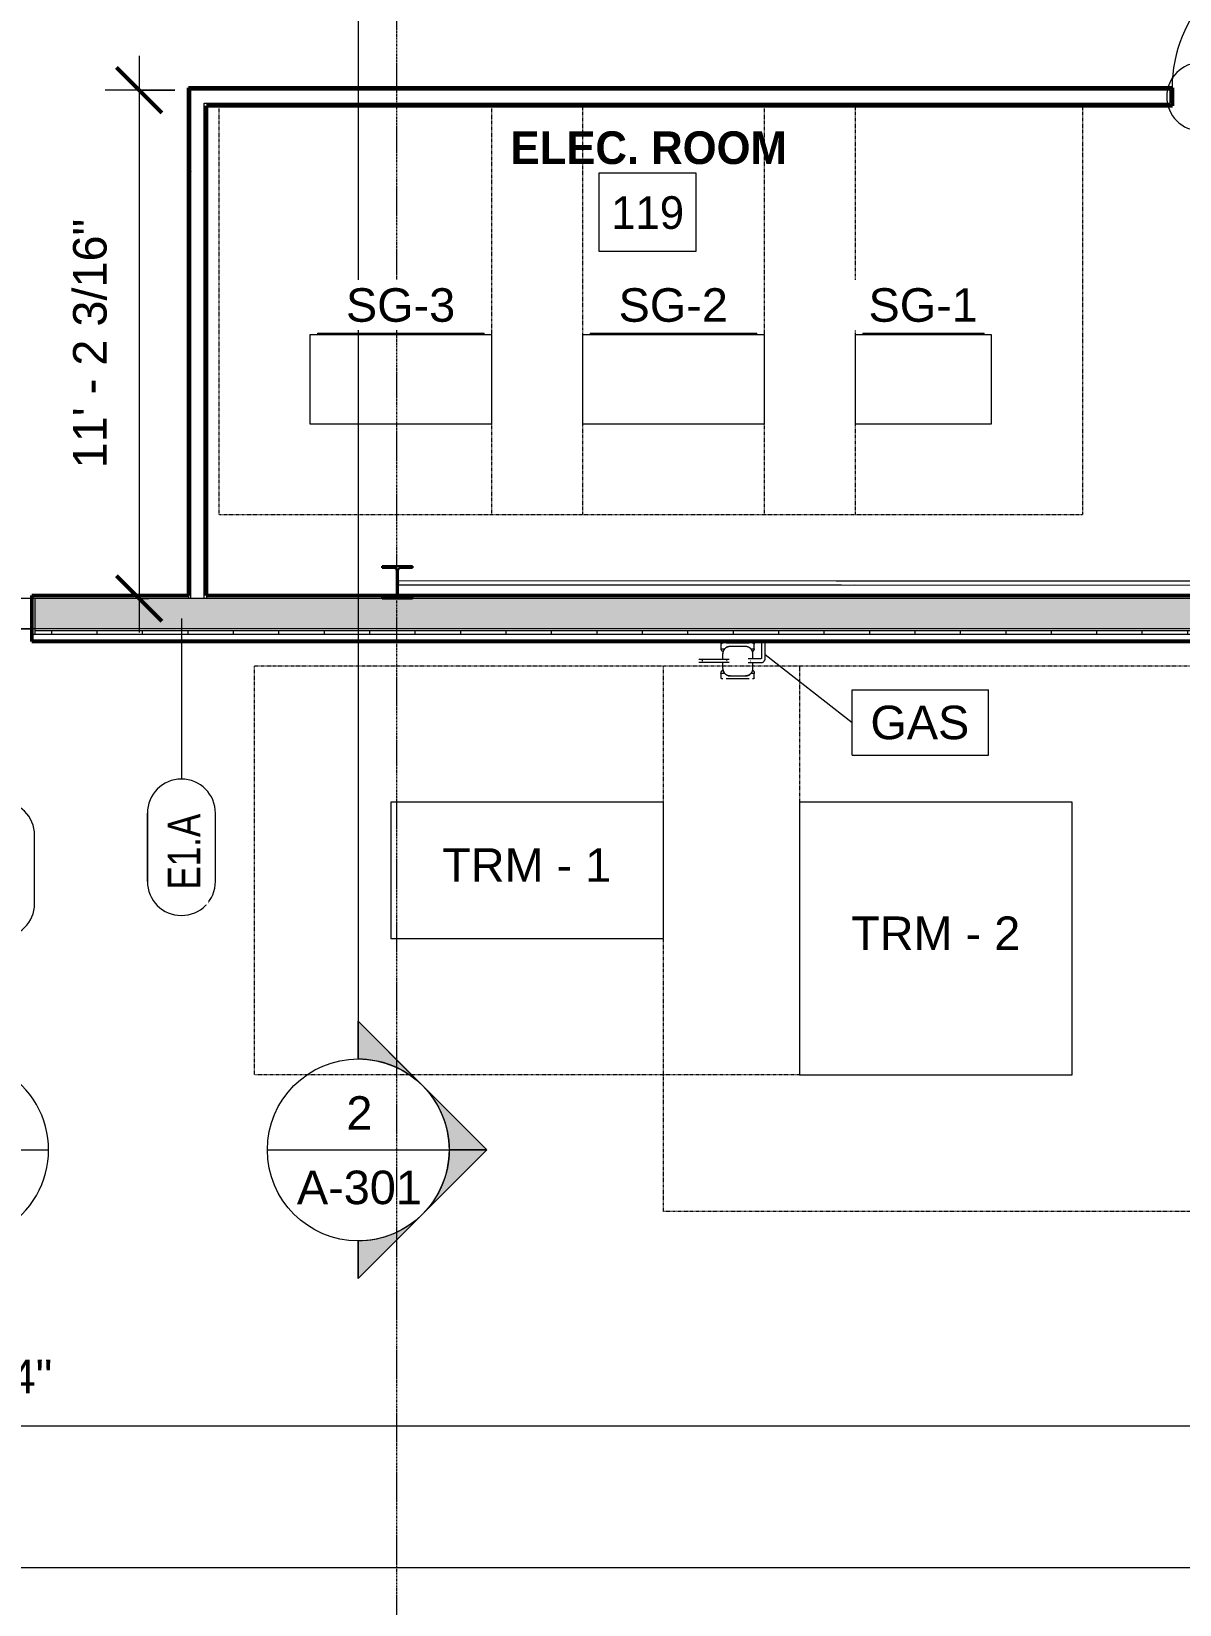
# Model space of a CAD drawing. Header units: inches. Extents: x 15537 to 31673, y -30778 to -16067.
# Drawn here: x 22458.6 to 22761.8, y -23052.8 to -22637.6 of the extents above; entities that cross this region are included whole.
import ezdxf

# ---------------------------------------------------------------- set-up
doc = ezdxf.new("R2010")
doc.units = ezdxf.units.IN
doc.header["$MEASUREMENT"] = 0
doc.linetypes.add('Dash', pattern=[0.25, 0.125, -0.125])
doc.linetypes.add('Grid Line 1_2_', pattern=[0.875, 0.5, -0.125, 0.125, -0.125])
for name, color, linetype, lineweight in [('A-ANNO-DIMS', 211, 'Continuous', 9), ('A-ANNO-DIMS-96', 211, 'Continuous', 9), ('A-AREA-IDEN', 2, 'Continuous', 9), ('A-DOOR', 31, 'Continuous', 13), ('A-DOOR-IDEN', 31, 'Continuous', 9), ('A-WALL', 113, 'Continuous', 13), ('A-WALL-IDEN', 211, 'Continuous', 9), ('A-WALL-PATT', 111, 'Continuous', 50), ('Conc', 7, 'Continuous', 9), ('E-ELE-QPM-IDEN', 2, 'Continuous', 9), ('E-ELEC-EQPM', 71, 'Continuous', 9), ('G-ANNO-SYMB', 111, 'Continuous', 9), ('I-WALL', 2, 'Continuous', 13), ('P-SANR-FIXT', 6, 'Continuous', 9), ('P-SANR-FIXT-IDEN', 2, 'Continuous', 9), ('S-BEAM', 12, 'Continuous', 9), ('S-COLS', 52, 'Continuous', 9), ('S-GRID', 1, 'Continuous', 9)]:
    doc.layers.add(name, color=color, linetype=linetype, lineweight=lineweight)
doc.styles.add('Arial_1', font='arial.ttf', dxfattribs={"height": 8.851796})
doc.styles.add('Century Gothic', font='GOTHIC.TTF', dxfattribs={"height": 8.622671})
doc.styles.add('Century Gothic_1', font='GOTHIC.TTF', dxfattribs={"width": 0.8, "height": 8.622671})
doc.styles.add('Century Gothic_B', font='GOTHICB.TTF', dxfattribs={"height": 8.616719})
doc.dimstyles.new('Linear_-_3_32__Arial_1', dxfattribs={"dimscale": 12, "dimtxt": 9, "dimasz": 1, "dimexe": 0.75, "dimexo": 0.5, "dimgap": 0.5, "dimtad": 1, "dimdec": 4, "dimrnd": 0.0625, "dimzin": 1, "dimdsep": 46, "dimlunit": 4, "dimtxsty": 'Arial_1', "dimblk1": 'OBLIQUE', "dimblk2": 'OBLIQUE', "dimsah": 1, "dimcen": 0.09, "dimdle": 0.75, "dimazin": 0, "dimtfac": 1, "dimtdec": 4, "dimtix": 1, "dimtmove": 0, "dimatfit": 3, "dimfxl": 1, "dimtvp": 1, "dimtfill": 1, "dimfrac": 2, "dimtolj": 1, "dimtzin": 0, "dimarcsym": 2})
pattern_1 = [(0, (0, 0), (30.72, 7.68), [1.267, -21.773, 1.267, -21.773, -122.88]), (0, (0, 0), (30.72, 7.68), [-46.08, 1.267, -44.813, 1.267, -21.773, -53.76]), (0, (0, 0), (30.72, 7.68), [-115.2, 1.267, -14.093, 1.267, -37.133]), (120, (11.52, 3.84), (-22.0110751, 22.7643004), [1.267, -21.773, 1.267, -21.773, -122.88]), (120, (11.52, 3.84), (-22.0110751, 22.7643004), [-46.08, 1.267, -44.813, 1.267, -21.773, -53.76]), (120, (11.52, 3.84), (-22.0110751, 22.7643004), [-115.2, 1.267, -14.093, 1.267, -37.133]), (240, (15.36, 19.2), (-8.7089249, -30.4443004), [1.267, -21.773, 1.267, -21.773, -122.88]), (240, (15.36, 19.2), (-8.7089249, -30.4443004), [-46.08, 1.267, -44.813, 1.267, -21.773, -53.76]), (240, (15.36, 19.2), (-8.7089249, -30.4443004), [-115.2, 1.267, -14.093, 1.267, -37.133])]

# ---------------------------------------------------------------- blocks, each defined once
blk = doc.blocks.new('Girt_C - 8_D-1253505-First Floor Plan - Enlarged')
at = {"layer": 'S-BEAM'}
for p, q in [((22458.77, -22787.3), (22420.08, -22787.3)), ((22420.08, -22795.3), (22458.77, -22795.3))]:
    blk.add_line(p, q, dxfattribs=at)
blk = doc.blocks.new('Transformer-Dry-Type-Siemens - 6x6x6-1004770-First Floor Plan - Enlarged')
at = {"layer": 'E-ELEC-EQPM', "linetype": 'Dash'}
for p, q in [((-72, -72), (-72, 72)), ((-72, 72), (72, 72)), ((72, 72), (72, -72)), ((72, -72), (-72, -72))]:
    blk.add_line(p, q, dxfattribs=at)
at = {"layer": 'E-ELEC-EQPM'}
for p, q in [((36, 36), (-36, 36)), ((-36, 36), (-36, -36)), ((36, -36), (36, 36)), ((-36, -36), (36, -36))]:
    blk.add_line(p, q, dxfattribs=at)
blk = doc.blocks.new('Transformer-Dry-Type-Siemens - 6x3x6-1005805-First Floor Plan - Enlarged')
at = {"layer": 'E-ELEC-EQPM', "linetype": 'Dash'}
for p, q in [((-72, -54), (-72, 54)), ((-72, 54), (72, 54)), ((72, 54), (72, -54)), ((72, -54), (-72, -54))]:
    blk.add_line(p, q, dxfattribs=at)
at = {"layer": 'E-ELEC-EQPM'}
for p, q in [((36, 18), (-36, 18)), ((-36, 18), (-36, -18)), ((36, -18), (36, 18)), ((-36, -18), (36, -18))]:
    blk.add_line(p, q, dxfattribs=at)
blk = doc.blocks.new('Round Bar - 1_-1268727-First Floor Plan - Enlarged')
at = {"layer": 'S-BEAM'}
for p, q in [((22676.03, -22782.74), (22555.39, -22782.68)), ((22555.39, -22783.68), (22672.56, -22783.74)), ((22676.03, -22783.74), (22791.14, -22783.8)), ((22791.71, -22783.8), (22796.66, -22783.8))]:
    blk.add_line(p, q, dxfattribs=at)
for centre, start_param, end_param in [((22555.39, -22783.18), 0, 3.141593), ((22555.39, -22783.18), 3.141593, 6.283185), ((22796.66, -22783.3), 3.141593, 3.926991)]:
    blk.add_ellipse(centre, major_axis=(0, 0.5), ratio=0.470628, start_param=start_param, end_param=end_param, dxfattribs=at)
blk = doc.blocks.new('Round Bar - 1_-1268767-First Floor Plan - Enlarged')
at = {"layer": 'S-BEAM'}
for p, q in [((22555.41, -22783.8), (22796.77, -22783.68)), ((22796.76, -22782.68), (22671.17, -22782.74))]:
    blk.add_line(p, q, dxfattribs=at)
for centre, start_param, end_param in [((22555.33, -22783.3), 1.178097, 1.963495), ((22796.77, -22783.18), 0, 3.141593), ((22796.77, -22783.18), 3.141593, 6.283185)]:
    blk.add_ellipse(centre, major_axis=(0, 0.5), ratio=0.495962, start_param=start_param, end_param=end_param, dxfattribs=at)
blk = doc.blocks.new('Transformer Switchboard - 24_deep x 48_ wide x 90_H-1281217-First Floor Plan - Enlarged')
at = {"layer": 'E-ELEC-EQPM', "linetype": 'Dash'}
for p, q in [((-48, -84), (-48, 24)), ((-48, 24), (48, 24)), ((48, 24), (48, -84)), ((48, -84), (-48, -84))]:
    blk.add_line(p, q, dxfattribs=at)
at = {"layer": 'E-ELEC-EQPM'}
for p, q in [((24, 0), (-24, 0)), ((-24, 0), (-24, -23.5)), ((24, -23.5), (24, 0)), ((-24, -23.5), (24, -23.5)), ((-22, -23.5), (-22, -24)), ((22, -24), (-22, -24)), ((22, -24), (22, -23.5))]:
    blk.add_line(p, q, dxfattribs=at)
blk = doc.blocks.new('Transformer Switchboard - 24_deep x 36_ wide x 90_H-1281523-First Floor Plan - Enlarged')
at = {"layer": 'E-ELEC-EQPM', "linetype": 'Dash'}
for p, q in [((-42, -84), (-42, 24)), ((-42, 24), (42, 24)), ((42, 24), (42, -84)), ((42, -84), (-42, -84))]:
    blk.add_line(p, q, dxfattribs=at)
at = {"layer": 'E-ELEC-EQPM'}
for p, q in [((18, 0), (-18, 0)), ((-18, 0), (-18, -23.5)), ((18, -23.5), (18, 0)), ((-18, -23.5), (18, -23.5)), ((-16, -23.5), (-16, -24)), ((16, -24), (-16, -24)), ((16, -24), (16, -23.5))]:
    blk.add_line(p, q, dxfattribs=at)
blk = doc.blocks.new('Single-Flush - 36_ x 84_-1318898-First Floor Plan - Enlarged')
at = {"layer": 'A-DOOR', "lineweight": 20}
for p, q in [((16, 2.37), (16, 38.39)), ((18, 38.39), (16, 38.39)), ((18, 2.37), (18, 38.39)), ((18, 2.37), (16, 2.37))]:
    blk.add_line(p, q, dxfattribs=at)
at = {"layer": 'A-DOOR', "lineweight": 9}
blk.add_arc((18, 2.37), 36.07, 93.1789, 180, dxfattribs=at)
blk = doc.blocks.new('gas_meter-250_cfh_2214 - gas_meter-250_cfh_2214-1353211-First Floor Plan - Enlarged')
at = {"layer": 'P-SANR-FIXT'}
for p, q in [((-4.4, 4.34), (-4.4, 3.16)), ((-3.79, 4.61), (-4.13, 4.61)), ((3.06, 4.61), (-3.06, 4.61)), ((4.13, 4.61), (3.79, 4.61)), ((4.4, 3.16), (4.4, 4.34)), ((6.26, 5.12), (6.26, 0.61)), ((7.26, 0.61), (7.26, 5.12)), ((-2.99, 0.37), (-9.24, 0.37)), ((-4.4, 3.16), (-4.06, 3.16)), ((-4.06, 3.16), (-3.39, 3.16)), ((-3.96, 1.77), (-3.96, 0.36)), ((-3.75, 2.75), (-3.75, 2.6)), ((2.04, 3.77), (-1.96, 3.77)), ((6.15, 0.5), (3.51, 0.5)), ((3.54, 3.16), (4.06, 3.16)), ((4.04, 0.48), (4.04, 1.77)), ((4.06, 3.16), (4.4, 3.16)), ((-9.24, 0), (-9.47, 0)), ((-9.24, -0.37), (-2.99, -0.37)), ((-4.4, -3.34), (-4.4, -4.57)), ((-4.06, -3.34), (-4.4, -3.34)), ((-3.42, -3.34), (-4.06, -3.34)), ((-3.96, -0.36), (-3.96, -1.98)), ((-3.75, -2.75), (-3.75, -2.87)), ((-2.81, 0), (-2.99, 0)), ((-1.97, -3.98), (-2.49, -3.98)), ((-2.49, -3.98), (-1.97, -3.98)), ((-1.96, -3.98), (2.04, -3.98)), ((2.04, -3.98), (2.55, -3.98)), ((2.55, -3.98), (2.04, -3.98)), ((3.38, 0), (3.51, 0)), ((3.51, -0.5), (6.15, -0.5)), ((4.06, -3.34), (3.54, -3.34)), ((4.04, -1.98), (4.04, -0.47)), ((4.4, -3.34), (4.06, -3.34)), ((4.4, -4.57), (4.4, -3.34)), ((-4.28, -4.69), (-3.94, -4.69)), ((-3.06, -4.69), (3.06, -4.69)), ((3.94, -4.69), (4.28, -4.69))]:
    blk.add_line(p, q, dxfattribs=at)
at = {"layer": 'P-SANR-FIXT', "flags": 128}
for points in [[(-4.4, 4.34), (-4.4, 4.35), (-4.4, 4.36), (-4.4, 4.37), (-4.4, 4.38), (-4.4, 4.39), (-4.39, 4.4), (-4.39, 4.41), (-4.39, 4.42), (-4.38, 4.43), (-4.38, 4.44), (-4.38, 4.45), (-4.37, 4.46), (-4.37, 4.47), (-4.36, 4.48), (-4.35, 4.49), (-4.35, 4.5), (-4.34, 4.51), (-4.33, 4.52), (-4.33, 4.52), (-4.32, 4.53), (-4.31, 4.54), (-4.3, 4.55), (-4.29, 4.55), (-4.29, 4.56), (-4.28, 4.57), (-4.27, 4.57), (-4.26, 4.58), (-4.25, 4.58), (-4.24, 4.59), (-4.23, 4.59), (-4.22, 4.59), (-4.21, 4.6), (-4.2, 4.6), (-4.19, 4.6), (-4.18, 4.6), (-4.17, 4.61), (-4.15, 4.61), (-4.14, 4.61), (-4.13, 4.61), (-4.13, 4.61)], [(4.13, 4.61), (4.14, 4.61), (4.15, 4.61), (4.16, 4.61), (4.17, 4.6), (4.18, 4.6), (4.19, 4.6), (4.21, 4.6), (4.22, 4.59), (4.23, 4.59), (4.24, 4.59), (4.25, 4.58), (4.26, 4.58), (4.27, 4.57), (4.27, 4.57), (4.28, 4.56), (4.29, 4.55), (4.3, 4.55), (4.31, 4.54), (4.32, 4.53), (4.33, 4.53), (4.33, 4.52), (4.34, 4.51), (4.35, 4.5), (4.35, 4.49), (4.36, 4.48), (4.36, 4.47), (4.37, 4.46), (4.37, 4.46), (4.38, 4.45), (4.38, 4.44), (4.39, 4.43), (4.39, 4.41), (4.39, 4.4), (4.4, 4.39), (4.4, 4.38), (4.4, 4.37), (4.4, 4.36), (4.4, 4.35), (4.4, 4.34), (4.4, 4.34)], [(-9.24, 0.37), (-9.28, 0.37), (-9.32, 0.37), (-9.36, 0.37), (-9.4, 0.37), (-9.43, 0.37), (-9.47, 0.37), (-9.51, 0.37), (-9.55, 0.37), (-9.59, 0.37), (-9.63, 0.37), (-9.66, 0.37), (-9.7, 0.37), (-9.73, 0.37), (-9.77, 0.37), (-9.8, 0.37), (-9.83, 0.37), (-9.86, 0.37), (-9.9, 0.37), (-9.92, 0.37), (-9.95, 0.37), (-9.98, 0.37), (-10.01, 0.37), (-10.03, 0.37), (-10.06, 0.37), (-10.08, 0.37), (-10.1, 0.37), (-10.12, 0.37), (-10.14, 0.37), (-10.15, 0.37), (-10.17, 0.37), (-10.18, 0.37), (-10.19, 0.37), (-10.2, 0.37), (-10.21, 0.37), (-10.22, 0.37), (-10.23, 0.37), (-10.23, 0.37), (-10.23, 0.37), (-10.24, 0.37)], [(-3.82, 2.35), (-3.87, 2.38), (-3.91, 2.42), (-3.95, 2.45), (-4, 2.49), (-4.04, 2.52), (-4.07, 2.56), (-4.11, 2.6), (-4.15, 2.65), (-4.18, 2.69), (-4.21, 2.73), (-4.24, 2.78), (-4.27, 2.83), (-4.29, 2.87), (-4.32, 2.92), (-4.34, 2.97), (-4.36, 3.02), (-4.38, 3.08), (-4.39, 3.13), (-4.4, 3.16)], [(-1.96, 3.77), (-2.04, 3.77), (-2.12, 3.76), (-2.19, 3.76), (-2.27, 3.74), (-2.35, 3.73), (-2.43, 3.71), (-2.51, 3.69), (-2.58, 3.67), (-2.66, 3.64), (-2.73, 3.61), (-2.81, 3.58), (-2.88, 3.54), (-2.95, 3.51), (-3.02, 3.46), (-3.08, 3.42), (-3.15, 3.37), (-3.21, 3.33), (-3.27, 3.27), (-3.33, 3.22), (-3.39, 3.16), (-3.44, 3.11), (-3.5, 3.04), (-3.55, 2.98), (-3.59, 2.92), (-3.64, 2.85), (-3.68, 2.78), (-3.72, 2.71), (-3.76, 2.64), (-3.79, 2.57), (-3.82, 2.5), (-3.85, 2.42), (-3.87, 2.34), (-3.89, 2.27), (-3.91, 2.19), (-3.93, 2.11), (-3.94, 2.03), (-3.95, 1.95), (-3.95, 1.87), (-3.96, 1.79), (-3.96, 1.77)], [(-2.24, 0.37), (-2.24, 0.37), (-2.24, 0.37), (-2.24, 0.37), (-2.25, 0.37), (-2.25, 0.37), (-2.26, 0.37), (-2.27, 0.37), (-2.27, 0.37), (-2.28, 0.37), (-2.3, 0.37), (-2.31, 0.37), (-2.32, 0.37), (-2.34, 0.37), (-2.35, 0.37), (-2.37, 0.37), (-2.38, 0.37), (-2.4, 0.37), (-2.42, 0.37), (-2.44, 0.37), (-2.46, 0.37), (-2.49, 0.37), (-2.51, 0.37), (-2.53, 0.37), (-2.56, 0.37), (-2.58, 0.37), (-2.61, 0.37), (-2.63, 0.37), (-2.66, 0.37), (-2.69, 0.37), (-2.71, 0.37), (-2.74, 0.37), (-2.77, 0.37), (-2.8, 0.37), (-2.83, 0.37), (-2.86, 0.37), (-2.89, 0.37), (-2.92, 0.37), (-2.95, 0.37), (-2.98, 0.37), (-2.99, 0.37)], [(4.04, 1.77), (4.04, 1.85), (4.04, 1.93), (4.03, 2.01), (4.02, 2.09), (4, 2.17), (3.99, 2.25), (3.97, 2.32), (3.94, 2.4), (3.92, 2.48), (3.89, 2.55), (3.85, 2.62), (3.82, 2.69), (3.78, 2.76), (3.74, 2.83), (3.7, 2.9), (3.65, 2.96), (3.6, 3.03), (3.55, 3.09), (3.49, 3.15), (3.44, 3.21), (3.38, 3.26), (3.32, 3.31), (3.26, 3.36), (3.19, 3.41), (3.13, 3.45), (3.06, 3.5), (2.99, 3.53), (2.92, 3.57), (2.84, 3.6), (2.77, 3.63), (2.69, 3.66), (2.62, 3.69), (2.54, 3.71), (2.46, 3.73), (2.38, 3.74), (2.31, 3.75), (2.23, 3.76), (2.15, 3.77), (2.07, 3.77), (2.04, 3.77)], [(3.51, 0.5), (3.48, 0.5), (3.45, 0.5), (3.42, 0.5), (3.39, 0.5), (3.37, 0.5), (3.34, 0.5), (3.31, 0.5), (3.28, 0.5), (3.25, 0.5), (3.22, 0.5), (3.19, 0.5), (3.17, 0.5), (3.14, 0.5), (3.12, 0.5), (3.09, 0.5), (3.07, 0.5), (3.04, 0.5), (3.02, 0.5), (3, 0.5), (2.98, 0.5), (2.96, 0.5), (2.94, 0.5), (2.92, 0.5), (2.9, 0.5), (2.88, 0.5), (2.87, 0.5), (2.85, 0.5), (2.84, 0.5), (2.83, 0.5), (2.82, 0.5), (2.8, 0.5), (2.8, 0.5), (2.79, 0.5), (2.78, 0.5), (2.77, 0.5), (2.77, 0.5), (2.77, 0.5), (2.77, 0.5), (2.76, 0.5)], [(4.4, 3.16), (4.39, 3.1), (4.37, 3.05), (4.35, 3), (4.33, 2.95), (4.31, 2.9), (4.28, 2.85), (4.26, 2.8), (4.23, 2.76), (4.2, 2.71), (4.16, 2.67), (4.13, 2.63), (4.09, 2.58), (4.06, 2.55), (4.02, 2.51), (3.98, 2.47), (3.94, 2.44), (3.89, 2.4)], [(6.26, 0.61), (6.26, 0.61), (6.26, 0.6), (6.26, 0.6), (6.26, 0.59), (6.26, 0.59), (6.26, 0.58), (6.26, 0.58), (6.26, 0.58), (6.26, 0.57), (6.26, 0.57), (6.25, 0.56), (6.25, 0.56), (6.25, 0.56), (6.25, 0.55), (6.24, 0.55), (6.24, 0.54), (6.24, 0.54), (6.24, 0.54), (6.23, 0.53), (6.23, 0.53), (6.23, 0.53), (6.22, 0.53), (6.22, 0.52), (6.22, 0.52), (6.21, 0.52), (6.21, 0.52), (6.21, 0.51), (6.2, 0.51), (6.2, 0.51), (6.19, 0.51), (6.19, 0.51), (6.18, 0.5), (6.18, 0.5), (6.18, 0.5), (6.17, 0.5), (6.17, 0.5), (6.16, 0.5), (6.16, 0.5), (6.15, 0.5), (6.15, 0.5)], [(6.15, -0.5), (6.2, -0.5), (6.24, -0.5), (6.29, -0.49), (6.33, -0.49), (6.37, -0.48), (6.42, -0.47), (6.46, -0.46), (6.5, -0.44), (6.54, -0.43), (6.59, -0.41), (6.63, -0.39), (6.67, -0.37), (6.71, -0.35), (6.74, -0.33), (6.78, -0.31), (6.82, -0.28), (6.85, -0.25), (6.89, -0.22), (6.92, -0.19), (6.95, -0.16), (6.98, -0.13), (7.01, -0.1), (7.04, -0.06), (7.06, -0.03), (7.09, 0.01), (7.11, 0.05), (7.13, 0.09), (7.15, 0.13), (7.17, 0.17), (7.19, 0.21), (7.2, 0.25), (7.22, 0.29), (7.23, 0.34), (7.24, 0.38), (7.25, 0.42), (7.25, 0.47), (7.26, 0.51), (7.26, 0.55), (7.26, 0.6), (7.26, 0.61)], [(-10.24, -0.37), (-10.24, -0.37), (-10.23, -0.37), (-10.23, -0.37), (-10.22, -0.37), (-10.22, -0.37), (-10.21, -0.37), (-10.2, -0.37), (-10.19, -0.37), (-10.17, -0.37), (-10.16, -0.37), (-10.14, -0.37), (-10.12, -0.37), (-10.1, -0.37), (-10.08, -0.37), (-10.06, -0.37), (-10.04, -0.37), (-10.01, -0.37), (-9.99, -0.37), (-9.96, -0.37), (-9.93, -0.37), (-9.9, -0.37), (-9.87, -0.37), (-9.84, -0.37), (-9.81, -0.37), (-9.78, -0.37), (-9.74, -0.37), (-9.71, -0.37), (-9.67, -0.37), (-9.64, -0.37), (-9.6, -0.37), (-9.56, -0.37), (-9.52, -0.37), (-9.48, -0.37), (-9.45, -0.37), (-9.41, -0.37), (-9.37, -0.37), (-9.33, -0.37), (-9.29, -0.37), (-9.25, -0.37), (-9.24, -0.37)], [(-4.4, -3.34), (-4.4, -3.29), (-4.4, -3.25), (-4.39, -3.21), (-4.39, -3.16), (-4.38, -3.12), (-4.37, -3.08), (-4.36, -3.04), (-4.34, -2.99), (-4.33, -2.95), (-4.31, -2.91), (-4.29, -2.87), (-4.28, -2.83), (-4.25, -2.8), (-4.23, -2.76), (-4.21, -2.72), (-4.18, -2.69), (-4.15, -2.65), (-4.13, -2.62), (-4.1, -2.59), (-4.07, -2.56), (-4.03, -2.53), (-4, -2.5), (-3.97, -2.47), (-3.93, -2.44), (-3.89, -2.42), (-3.86, -2.4)], [(-3.96, -1.98), (-3.95, -2.06), (-3.95, -2.14), (-3.94, -2.22), (-3.93, -2.3), (-3.92, -2.38), (-3.9, -2.45), (-3.88, -2.53), (-3.85, -2.61), (-3.83, -2.68), (-3.8, -2.76), (-3.76, -2.83), (-3.73, -2.9), (-3.69, -2.97), (-3.65, -3.04), (-3.61, -3.11), (-3.56, -3.17), (-3.51, -3.24), (-3.46, -3.3), (-3.4, -3.36), (-3.35, -3.41), (-3.29, -3.47), (-3.23, -3.52), (-3.17, -3.57), (-3.1, -3.62), (-3.04, -3.66), (-2.97, -3.7), (-2.9, -3.74), (-2.83, -3.78), (-2.75, -3.81), (-2.68, -3.84), (-2.6, -3.87), (-2.53, -3.9), (-2.45, -3.92), (-2.37, -3.94), (-2.3, -3.95), (-2.22, -3.96), (-2.14, -3.97), (-2.06, -3.98), (-1.98, -3.98), (-1.96, -3.98)], [(-2.99, -0.37), (-2.96, -0.37), (-2.93, -0.37), (-2.9, -0.37), (-2.87, -0.37), (-2.84, -0.37), (-2.81, -0.37), (-2.78, -0.37), (-2.75, -0.37), (-2.72, -0.37), (-2.69, -0.37), (-2.67, -0.37), (-2.64, -0.37), (-2.61, -0.37), (-2.59, -0.37), (-2.56, -0.37), (-2.54, -0.37), (-2.51, -0.37), (-2.49, -0.37), (-2.47, -0.37), (-2.45, -0.37), (-2.43, -0.37), (-2.41, -0.37), (-2.39, -0.37), (-2.37, -0.37), (-2.35, -0.37), (-2.34, -0.37), (-2.32, -0.37), (-2.31, -0.37), (-2.3, -0.37), (-2.29, -0.37), (-2.28, -0.37), (-2.27, -0.37), (-2.26, -0.37), (-2.25, -0.37), (-2.25, -0.37), (-2.24, -0.37), (-2.24, -0.37), (-2.24, -0.37), (-2.24, -0.37)], [(-2.49, -3.98), (-2.52, -3.96), (-2.55, -3.94), (-2.58, -3.91), (-2.6, -3.89), (-2.63, -3.86), (-2.66, -3.84)], [(2.04, -3.98), (2.12, -3.98), (2.2, -3.97), (2.28, -3.97), (2.36, -3.95), (2.44, -3.94), (2.52, -3.92), (2.6, -3.9), (2.67, -3.88), (2.75, -3.85), (2.82, -3.82), (2.9, -3.79), (2.97, -3.75), (3.04, -3.72), (3.11, -3.67), (3.17, -3.63), (3.24, -3.58), (3.3, -3.53), (3.36, -3.48), (3.42, -3.43), (3.48, -3.37), (3.53, -3.31), (3.59, -3.25), (3.64, -3.19), (3.68, -3.13), (3.73, -3.06), (3.77, -2.99), (3.81, -2.92), (3.84, -2.85), (3.88, -2.78), (3.91, -2.7), (3.94, -2.63), (3.96, -2.55), (3.98, -2.48), (4, -2.4), (4.02, -2.32), (4.03, -2.24), (4.04, -2.16), (4.04, -2.08), (4.04, -2), (4.04, -1.98)], [(2.73, -3.81), (2.71, -3.84), (2.69, -3.86), (2.66, -3.89), (2.63, -3.91), (2.61, -3.94), (2.58, -3.96), (2.55, -3.98)], [(2.76, -0.5), (2.76, -0.5), (2.77, -0.5), (2.77, -0.5), (2.77, -0.5), (2.78, -0.5), (2.79, -0.5), (2.79, -0.5), (2.8, -0.5), (2.81, -0.5), (2.82, -0.5), (2.84, -0.5), (2.85, -0.5), (2.86, -0.5), (2.88, -0.5), (2.9, -0.5), (2.91, -0.5), (2.93, -0.5), (2.95, -0.5), (2.97, -0.5), (2.99, -0.5), (3.01, -0.5), (3.04, -0.5), (3.06, -0.5), (3.08, -0.5), (3.11, -0.5), (3.13, -0.5), (3.16, -0.5), (3.19, -0.5), (3.21, -0.5), (3.24, -0.5), (3.27, -0.5), (3.3, -0.5), (3.33, -0.5), (3.36, -0.5), (3.39, -0.5), (3.42, -0.5), (3.45, -0.5), (3.48, -0.5), (3.51, -0.5), (3.51, -0.5)], [(3.95, -2.46), (3.98, -2.48), (4.02, -2.51), (4.05, -2.54), (4.08, -2.57), (4.11, -2.6), (4.14, -2.63), (4.17, -2.67), (4.19, -2.7), (4.22, -2.74), (4.24, -2.78), (4.26, -2.81), (4.28, -2.85), (4.3, -2.89), (4.32, -2.93), (4.34, -2.97), (4.35, -3.01), (4.36, -3.06), (4.37, -3.1), (4.38, -3.14), (4.39, -3.18), (4.4, -3.23), (4.4, -3.27), (4.4, -3.32), (4.4, -3.34)], [(-4.28, -4.69), (-4.29, -4.69), (-4.29, -4.69), (-4.3, -4.69), (-4.3, -4.69), (-4.31, -4.69), (-4.31, -4.68), (-4.32, -4.68), (-4.32, -4.68), (-4.33, -4.68), (-4.33, -4.68), (-4.33, -4.68), (-4.34, -4.67), (-4.34, -4.67), (-4.35, -4.67), (-4.35, -4.67), (-4.35, -4.66), (-4.36, -4.66), (-4.36, -4.66), (-4.37, -4.66), (-4.37, -4.65), (-4.37, -4.65), (-4.37, -4.65), (-4.38, -4.64), (-4.38, -4.64), (-4.38, -4.63), (-4.39, -4.63), (-4.39, -4.63), (-4.39, -4.62), (-4.39, -4.62), (-4.39, -4.61), (-4.4, -4.61), (-4.4, -4.6), (-4.4, -4.6), (-4.4, -4.6), (-4.4, -4.59), (-4.4, -4.59), (-4.4, -4.58), (-4.4, -4.58), (-4.4, -4.57), (-4.4, -4.57)], [(4.4, -4.57), (4.4, -4.58), (4.4, -4.58), (4.4, -4.58), (4.4, -4.59), (4.4, -4.59), (4.4, -4.6), (4.4, -4.6), (4.4, -4.61), (4.39, -4.61), (4.39, -4.62), (4.39, -4.62), (4.39, -4.62), (4.39, -4.63), (4.38, -4.63), (4.38, -4.64), (4.38, -4.64), (4.38, -4.64), (4.37, -4.65), (4.37, -4.65), (4.37, -4.65), (4.36, -4.66), (4.36, -4.66), (4.36, -4.66), (4.35, -4.67), (4.35, -4.67), (4.34, -4.67), (4.34, -4.67), (4.34, -4.68), (4.33, -4.68), (4.33, -4.68), (4.32, -4.68), (4.32, -4.68), (4.31, -4.68), (4.31, -4.69), (4.3, -4.69), (4.3, -4.69), (4.29, -4.69), (4.29, -4.69), (4.29, -4.69), (4.28, -4.69)]]:
    blk.add_lwpolyline(points, dxfattribs=at)
at = {"layer": 'P-SANR-FIXT'}
for centre, start, end in [((-1.96, 1.77), 157.934, 180), ((-1.96, 1.77), 135, 156.8252), ((-1.96, 1.77), 90, 126.4338), ((2.04, 1.77), 67.934, 90), ((2.04, 1.77), 45, 66.8252), ((2.04, 1.77), 360, 36.4338), ((-1.96, -1.98), 180, 216.4338), ((-1.96, -1.98), 225, 246.8252), ((-1.96, -1.98), 247.934, 270), ((2.04, -1.98), 270, 306.4338), ((2.04, -1.98), 315, 336.8252), ((2.04, -1.98), 337.934, 360)]:
    blk.add_arc(centre, 2, start, end, dxfattribs=at)
blk = doc.blocks.new('Section - Section Head - Filled-1526-First Floor Plan - Enlarged')
at = {"layer": 'G-ANNO-SYMB'}
h = blk.add_hatch(color=256, dxfattribs=at)
edge = h.paths.add_edge_path(flags=0)
edge.add_line((-0.4268, 0.1768), (-0.25, 0.3536))
edge.add_line((-0.25, 0.3536), (-0.25, 0.25))
edge.add_arc((-0.25, 0), 0.25, 90, 135)
h = blk.add_hatch(color=256, dxfattribs=at)
edge = h.paths.add_edge_path(flags=0)
edge.add_arc((-0.25, 0), 0.25, 45, 90)
edge.add_line((-0.25, 0.25), (-0.25, 0.3536))
edge.add_line((-0.25, 0.3536), (-0.0732, 0.1768))
h = blk.add_hatch(color=256, dxfattribs=at)
edge = h.paths.add_edge_path(flags=0)
edge.add_arc((-0.25, 0), 0.2503, 137.9216, 180)
edge.add_line((-0.5003, 0), (-0.6036, 0))
edge.add_line((-0.6036, 0), (-0.4358, 0.1678))
h = blk.add_hatch(color=256, dxfattribs=at)
edge = h.paths.add_edge_path(flags=0)
edge.add_line((-0.0642, 0.1678), (0.1036, 0))
edge.add_line((0.1036, 0), (0.0003, 0))
edge.add_arc((-0.25, 0), 0.2503, 0, 42.0784)
for p, q in [((-0.25, 0.3536), (-0.6036, 0)), ((-0.25, 0.3536), (-0.4268, 0.1768)), ((-0.25, 0.3536), (0.1036, 0)), ((-0.25, 0.25), (-0.25, 0.3536)), ((-0.0732, 0.1768), (-0.25, 0.3536)), ((-0.25, 0.3536), (-0.25, 0.25)), ((-0.4358, 0.1678), (-0.6036, 0)), ((0.1036, 0), (-0.0642, 0.1678)), ((-0.6036, 0), (-0.5003, 0)), ((0.0003, 0), (0.1036, 0)), ((-0.5, 0), (-0.6036, 0)), ((0, 0), (0.1036, 0))]:
    blk.add_line(p, q, dxfattribs=at)
for radius, start, end in [(0.25, 360, 180), (0.25, 90, 135), (0.25, 45, 90), (0.2503, 137.9216, 180), (0.2503, 0, 42.0784), (0.25, 180, 360)]:
    blk.add_arc((-0.25, 0), radius, start, end, dxfattribs=at)
blk = doc.blocks.new('DIMBLOCK42-First Floor Plan - Enlarged')
at = {"layer": 'A-ANNO-DIMS-96', "lineweight": 50}
for p, q in [((22061.64, -23005.7), (22067.64, -22999.7)), ((22807.39, -23005.7), (22813.39, -22999.7)), ((22061.64, -23005.7), (22055.64, -23011.7)), ((22807.39, -23005.7), (22801.39, -23011.7))]:
    blk.add_line(p, q, dxfattribs=at)
at = {"layer": 'A-ANNO-DIMS-96'}
for p, q in [((22061.64, -23003.22), (22061.64, -23014.7)), ((22061.64, -23005.7), (22061.64, -23003.22)), ((22807.39, -23003.22), (22807.39, -23014.7)), ((22807.39, -23005.7), (22807.39, -23003.22)), ((22052.64, -23005.7), (22816.39, -23005.7))]:
    blk.add_line(p, q, dxfattribs=at)
at = {"layer": 'A-ANNO-DIMS-96', "color": 0, "insert": (22405.16, -22988.22), "char_height": 8.8518, "width": 70.4492, "attachment_point": 1, "line_spacing_factor": 0.938532, "style": 'Arial_1', "bg_fill": 3, "box_fill_scale": 1.25, "bg_fill_color": 0, "bg_fill_transparency": 0}
blk.add_mtext('62\' - 1 3/4"', dxfattribs=at)
blk = doc.blocks.new('_Oblique')
at = {"color": 0, "linetype": 'ByBlock', "lineweight": -2}
blk.add_line((-0.5, -0.5), (0.5, 0.5), dxfattribs=at)
blk = doc.blocks.new('DIMBLOCK74-First Floor Plan - Enlarged')
at = {"layer": 'A-ANNO-DIMS-96', "lineweight": 50}
for p, q in [((22487.11, -22653.12), (22481.11, -22647.12)), ((22487.11, -22653.12), (22493.11, -22659.12)), ((22487.11, -22787.3), (22481.11, -22781.3)), ((22487.11, -22787.3), (22493.11, -22793.3))]:
    blk.add_line(p, q, dxfattribs=at)
at = {"layer": 'A-ANNO-DIMS-96'}
for p, q in [((22487.11, -22644.12), (22487.11, -22796.3)), ((22496.52, -22653.12), (22478.11, -22653.12)), ((22487.11, -22653.12), (22496.52, -22653.12)), ((22489.6, -22787.3), (22478.11, -22787.3)), ((22487.11, -22787.3), (22489.6, -22787.3))]:
    blk.add_line(p, q, dxfattribs=at)
at = {"layer": 'A-ANNO-DIMS-96', "color": 0, "insert": (22469.63, -22752.96), "char_height": 8.8518, "width": 78.5908, "attachment_point": 1, "rotation": 90, "line_spacing_factor": 0.938532, "style": 'Arial_1', "bg_fill": 3, "box_fill_scale": 1.25, "bg_fill_color": 0, "bg_fill_transparency": 0}
blk.add_mtext('11\' - 2 3/16"', dxfattribs=at)
blk = doc.blocks.new('Door Tag - Door Tag-4658-First Floor Plan - Enlarged')
at = {"layer": 'A-DOOR-IDEN', "color": 153}
for p, q in [((-0.109375, 0.09375), (0.109375, 0.09375)), ((-0.109375, -0.09375), (0.109375, -0.09375))]:
    blk.add_line(p, q, dxfattribs=at)
for centre, start, end in [((-0.109375, 0), 90, 270), ((0.109375, 0), 270, 90)]:
    blk.add_arc(centre, 0.09375, start, end, dxfattribs=at)
blk = doc.blocks.new('Plumbing Fixture Tag - Boxed-1353764-First Floor Plan - Enlarged')
at = {"layer": 'P-SANR-FIXT-IDEN', "color": 153}
for p, q in [((-0.1875, 0.0937), (0.1875, 0.0937)), ((-0.1875, -0.0861), (-0.1875, 0.0937)), ((0.1875, -0.0861), (0.1875, 0.0937)), ((-0.1875, -0.0861), (0.1875, -0.0861))]:
    blk.add_line(p, q, dxfattribs=at)
blk = doc.blocks.new('Wall Tag - 1_4_-1369832-First Floor Plan - Enlarged')
at = {"layer": 'A-WALL-IDEN', "color": 153}
for p, q in [((-0.0822, 0.0968), (0.1053, 0.0968)), ((0.1053, 0.0968), (-0.0822, 0.0968)), ((-0.0822, -0.0907), (0.1053, -0.0907)), ((-0.0822, -0.0907), (0.1053, -0.0907))]:
    blk.add_line(p, q, dxfattribs=at)
for centre, start, end in [((-0.0822, 0.0031), 90, 270), ((-0.0822, 0.0031), 90, 270), ((0.1053, 0.0031), 270, 90), ((0.1053, 0.0031), 270, 90)]:
    blk.add_arc(centre, 0.0937, start, end, dxfattribs=at)

msp = doc.modelspace()

# ---------------------------------------------------------------- hatches: boundary and pattern name
at = {"layer": 'A-WALL-PATT', "lineweight": 9}
h = msp.add_hatch(dxfattribs=at)
h.set_pattern_fill('FP_13', color=256, style=0, pattern_type=2)
h.set_pattern_definition(pattern_1)
h.paths.add_polyline_path([(22759.32773, -22654.86531), (22759.95273, -22654.86531), (22759.95273, -22652.49031), (22500.14023, -22652.49031), (22500.14023, -22653.11531), (22759.32773, -22653.11531)], flags=0)
h.paths.add_polyline_path([(22796.57773, -22654.86531), (22796.57773, -22653.11531), (22803.51523, -22653.11531), (22803.51523, -22652.49031), (22795.95273, -22652.49031), (22795.95273, -22654.86531)], flags=0)
h = msp.add_hatch(dxfattribs=at)
h.set_pattern_fill('FP_13', color=256, style=0, pattern_type=2)
h.set_pattern_definition(pattern_1)
h.paths.add_polyline_path([(22500.76523, -22787.30281), (22500.76523, -22653.11531), (22500.14023, -22653.11531), (22500.14023, -22787.30281)], flags=0)
h = msp.add_hatch(dxfattribs=at)
h.set_pattern_fill('FP_13', color=256, style=0, pattern_type=2)
h.set_pattern_definition(pattern_1)
h.paths.add_polyline_path([(22795.95273, -22657.24031), (22799.39023, -22657.24031), (22799.39023, -22656.61531), (22796.57773, -22656.61531), (22796.57773, -22654.86531), (22795.95273, -22654.86531)], flags=0)
h.paths.add_polyline_path([(22759.95273, -22657.24031), (22759.95273, -22654.86531), (22759.32773, -22654.86531), (22759.32773, -22656.61531), (22504.26523, -22656.61531), (22504.26523, -22657.24031), (22535.16339, -22657.24031)], flags=0)
h = msp.add_hatch(dxfattribs=at)
h.set_pattern_fill('FP_13', color=256, style=0, pattern_type=2)
h.set_pattern_definition(pattern_1)
h.paths.add_polyline_path([(22504.89023, -22787.30281), (22504.89023, -22657.24031), (22504.26523, -22657.24031), (22504.26523, -22787.30281)], flags=0)
h = msp.add_hatch(dxfattribs=at)
h.set_pattern_fill('FP_14', color=256, style=0, pattern_type=2)
h.set_pattern_definition([(161.57, (0.48, 0.48), (-3.839953776, -1.544e-05), [0, -27.322, 3.034, 0]), (18.43, (-0.48, 0.48), (-3.839953776, 1.544e-05), [0, -27.322, 3.034, 0]), (108.43, (0.48, 0.48), (1.919622, -9.60052459), [9.106, -21.25]), (71.57, (-0.48, 0.48), (1.919622, 9.60052459), [9.106, -21.25])])
h.paths.add_polyline_path([(22419.32773, -22795.30281), (22419.32773, -22787.30281), (22314.76523, -22787.30281), (22314.76523, -22795.30281)], flags=0)
h.paths.add_polyline_path([(22459.51523, -22795.30281), (22809.95273, -22795.30281), (22809.95273, -22787.30281), (22459.51523, -22787.30281)], flags=0)
h = msp.add_hatch(dxfattribs=at)
h.set_pattern_fill('FP_16', color=256, style=0, pattern_type=2)
h.set_pattern_definition([(0, (0, 0), (0, 12), []), (90, (0, 0), (-12, 7e-16), [])])
h.paths.add_polyline_path([(22706.02376, -22796.80281), (22809.95273, -22796.80281), (22809.95273, -22795.80281), (22459.51523, -22795.80281), (22459.51523, -22796.80281), (22663.30895, -22796.80281)], flags=0)
h.paths.add_polyline_path([(22314.76523, -22796.80281), (22419.32773, -22796.80281), (22419.32773, -22795.80281), (22314.76523, -22795.80281)], flags=0)
at = {"layer": 'S-COLS'}
h = msp.add_hatch(dxfattribs=at)
h.set_pattern_fill('FP_11', color=256, style=0, pattern_type=2)
h.set_pattern_definition([(45, (0, 0), (-9.503515, 9.503515), []), (45, (0, 14.4), (-9.503515, 9.503515), [])])
h.paths.add_polyline_path([(22551.26523, -22787.30281), (22559.26523, -22787.30281), (22559.26523, -22786.86922), (22556.10116, -22786.86922), (22555.61226, -22786.66671), (22555.40976, -22786.17781), (22555.38997, -22783.67781), (22555.22365, -22783.53128), (22555.15491, -22783.17769), (22555.25345, -22782.79829), (22555.40976, -22782.63692), (22555.40976, -22779.92781), (22555.61226, -22779.43891), (22556.10116, -22779.2364), (22559.26523, -22779.2364), (22559.26523, -22778.80281), (22551.26523, -22778.80281), (22551.26523, -22779.2364), (22554.42929, -22779.2364), (22554.91819, -22779.43891), (22555.12069, -22779.92781), (22555.12069, -22786.17781), (22554.91819, -22786.66671), (22554.42929, -22786.86922), (22551.26523, -22786.86922)], flags=0)

# ---------------------------------------------------------------- linework, layer by layer
at = {"layer": 'A-AREA-IDEN', "flags": 128}
msp.add_lwpolyline([(22608.51431, -22675.04545), (22608.51431, -22695.61688), (22634.22431, -22695.61688), (22634.22431, -22675.04545)], close=True, dxfattribs=at)
at = {"layer": 'A-WALL'}
for p, q in [((22759.32773, -22653.11531), (22500.76523, -22653.11531)), ((22500.76523, -22787.30281), (22500.76523, -22653.11531)), ((22759.32773, -22656.61531), (22759.32773, -22653.11531)), ((22504.26523, -22656.61531), (22759.32773, -22656.61531)), ((22504.26523, -22787.30281), (22504.26523, -22656.61531)), ((22459.51523, -22787.30281), (22459.51523, -22796.80281)), ((22504.89023, -22787.30281), (22459.51523, -22787.30281)), ((22500.14023, -22786.55281), (22500.14023, -22787.30281)), ((22809.95273, -22787.30281), (22500.76523, -22787.30281)), ((22504.89023, -22786.55281), (22504.89023, -22787.30281)), ((22810.70273, -22796.80281), (22458.76523, -22796.80281)), ((22809.95273, -22795.30281), (22459.51523, -22795.30281)), ((22809.95273, -22795.80281), (22459.51523, -22795.80281)), ((22810.70273, -22798.30281), (22458.76523, -22798.30281))]:
    msp.add_line(p, q, dxfattribs=at)
at = {"layer": 'A-WALL', "lineweight": 50}
for p, q in [((22500.14023, -22786.55281), (22458.76523, -22786.55281)), ((22458.76523, -22786.55281), (22458.76523, -22798.61531)), ((22799.39023, -22786.55281), (22504.89023, -22786.55281)), ((22458.76523, -22798.61531), (22810.70273, -22798.61531))]:
    msp.add_line(p, q, dxfattribs=at)
at = {"layer": 'Conc'}
msp.add_line((22178.14023, -23043.08555), (22811.01523, -23043.08555), dxfattribs=at)
at = {"layer": 'G-ANNO-SYMB'}
for p, q in [((22544.94179, -20694.34266), (22544.94179, -22908.83975)), ((22415.17362, -22932.83975), (22463.17362, -22932.83975)), ((22520.94179, -22932.83975), (22568.94179, -22932.83975))]:
    msp.add_line(p, q, dxfattribs=at)
at = {"layer": 'I-WALL', "lineweight": 50}
for p, q in [((22759.95273, -22652.49031), (22500.14023, -22652.49031)), ((22500.14023, -22652.49031), (22500.14023, -22786.55281)), ((22759.95273, -22657.24031), (22759.95273, -22652.49031)), ((22504.89023, -22657.24031), (22759.95273, -22657.24031)), ((22504.89023, -22786.55281), (22504.89023, -22657.24031))]:
    msp.add_line(p, q, dxfattribs=at)
at = {"layer": 'P-SANR-FIXT-IDEN', "color": 153}
msp.add_line((22652.40428, -22802.08433), (22675.34434, -22820.02926), dxfattribs=at)
at = {"layer": 'S-COLS', "lineweight": 30}
for p, q in [((22559.26523, -22778.80281), (22551.26523, -22778.80281)), ((22551.26523, -22778.80281), (22551.26523, -22779.2364)), ((22551.26523, -22779.2364), (22554.42929, -22779.2364)), ((22555.12069, -22779.92781), (22555.12069, -22786.17781)), ((22555.40976, -22782.67782), (22555.40976, -22779.92781)), ((22556.10116, -22779.2364), (22559.26523, -22779.2364)), ((22559.26523, -22779.2364), (22559.26523, -22778.80281)), ((22555.40976, -22786.17781), (22555.40976, -22783.67782)), ((22554.42929, -22786.86922), (22551.26523, -22786.86922)), ((22551.26523, -22786.86922), (22551.26523, -22787.30281)), ((22551.26523, -22787.30281), (22559.26523, -22787.30281)), ((22559.26523, -22786.86922), (22556.10116, -22786.86922)), ((22559.26523, -22787.30281), (22559.26523, -22786.86922))]:
    msp.add_line(p, q, dxfattribs=at)
for centre, start, end in [((22554.42929, -22779.92781), 0, 90), ((22556.10116, -22779.92781), 90, 180), ((22554.42929, -22786.17781), 270, 0), ((22556.10116, -22786.17781), 180, 270)]:
    msp.add_arc(centre, 0.69141, start, end, dxfattribs=at)
at = {"layer": 'S-GRID', "linetype": 'Grid Line 1_2_'}
for p, q in [((22555.14023, -23155.1009), (22555.14023, -20130.84867)), ((26427.34156, -22787.30281), (21471.35909, -22787.30281)), ((26719.06441, -22787.30281), (21790.20666, -22787.30281)), ((26379.34156, -22795.30281), (21519.35909, -22795.30281)), ((26671.06441, -22795.30281), (21852.86259, -22795.30281))]:
    msp.add_line(p, q, dxfattribs=at)

# ---------------------------------------------------------------- block references
at = {"layer": 'A-DOOR'}
msp.add_blockref('Single-Flush - 36_ x 84_-1318898-First Floor Plan - Enlarged', (22777.95273, -22654.86531), dxfattribs=at)
at = {"layer": 'A-DOOR-IDEN', "color": 153, "xscale": 95.99999999999994, "yscale": 95.99999999999994, "zscale": 95.99999999999994}
msp.add_blockref('Door Tag - Door Tag-4658-First Floor Plan - Enlarged', (22777.95273, -22654.86531), dxfattribs=at)
at = {"layer": 'A-WALL-IDEN', "color": 153, "xscale": 95.99999999999994, "yscale": 95.99999999999994, "zscale": 95.99999999999994, "rotation": 89.99999999999991}
for p in [(22498.54196, -22854.08406), (22450.77641, -22859.92781)]:
    msp.add_blockref('Wall Tag - 1_4_-1369832-First Floor Plan - Enlarged', p, dxfattribs=at)
at = {"layer": 'E-ELEC-EQPM', "rotation": 180}
for name, p in [('Transformer Switchboard - 24_deep x 48_ wide x 90_H-1281217-First Floor Plan - Enlarged', (22556.19883, -22741.24031)), ('Transformer Switchboard - 24_deep x 48_ wide x 90_H-1281217-First Floor Plan - Enlarged', (22628.19883, -22741.24031)), ('Transformer Switchboard - 24_deep x 36_ wide x 90_H-1281523-First Floor Plan - Enlarged', (22694.19883, -22741.24031))]:
    msp.add_blockref(name, p, dxfattribs=at)
at = {"layer": 'E-ELEC-EQPM'}
for name, p in [('Transformer-Dry-Type-Siemens - 6x3x6-1005805-First Floor Plan - Enlarged', (22589.51523, -22859.05281)), ('Transformer-Dry-Type-Siemens - 6x6x6-1004770-First Floor Plan - Enlarged', (22697.51523, -22877.05281))]:
    msp.add_blockref(name, p, dxfattribs=at)
at = {"layer": 'G-ANNO-SYMB', "xscale": 95.99999999999994, "yscale": 95.99999999999994, "zscale": 95.99999999999994, "rotation": 89.99999999999947}
msp.add_blockref('Section - Section Head - Filled-1526-First Floor Plan - Enlarged', (22439.17362, -22908.83975), dxfattribs=at)
at = {"layer": 'G-ANNO-SYMB', "extrusion": (0, 0, -1), "xscale": 95.99999999999994, "yscale": 95.99999999999994, "zscale": 95.99999999999994, "rotation": 90.00000000000053}
msp.add_blockref('Section - Section Head - Filled-1526-First Floor Plan - Enlarged', (-22544.94179, -22908.83975), dxfattribs=at)
at = {"layer": 'P-SANR-FIXT'}
msp.add_blockref('gas_meter-250_cfh_2214 - gas_meter-250_cfh_2214-1353211-First Floor Plan - Enlarged', (22645.14023, -22803.74031), dxfattribs=at)
at = {"layer": 'P-SANR-FIXT-IDEN', "color": 153, "xscale": 95.99999999999994, "yscale": 95.99999999999994, "zscale": 95.99999999999994}
msp.add_blockref('Plumbing Fixture Tag - Boxed-1353764-First Floor Plan - Enlarged', (22693.34434, -22820.39565), dxfattribs=at)
at = {"layer": 'S-BEAM'}
for name in ['Round Bar - 1_-1268767-First Floor Plan - Enlarged', 'Round Bar - 1_-1268727-First Floor Plan - Enlarged', 'Girt_C - 8_D-1253505-First Floor Plan - Enlarged']:
    msp.add_blockref(name, (0, 0), dxfattribs=at)

# ---------------------------------------------------------------- texts
at = {"layer": 'A-AREA-IDEN', "attachment_point": 2}
for s, insert, char_height, width, line_spacing_factor, style in [('ELEC. ROOM', (22621.65534, -22664.02158), 8.616719, 85.968, 0.984796, 'Century Gothic_B'), ('119', (22621.36931, -22681.13707), 8.622671, 23.652, 0.984117, 'Century Gothic')]:
    msp.add_mtext(s, dxfattribs=dict(at, insert=insert, char_height=char_height, width=width, line_spacing_factor=line_spacing_factor, style=style))
at = {"layer": 'G-ANNO-SYMB', "attachment_point": 2, "line_spacing_factor": 0.938532, "style": 'Arial_1'}
for s, insert, char_height, width in [('2', (22545.24916, -22918.67063), 8.8518, 8.208), ('A-301', (22545.24916, -22938.30687), 8.851796, 39.312)]:
    msp.add_mtext(s, dxfattribs=dict(at, insert=insert, char_height=char_height, width=width))
at = {"layer": 'P-SANR-FIXT-IDEN', "insert": (22693.25382, -22815.59689), "char_height": 8.851796, "width": 31.104, "attachment_point": 2, "line_spacing_factor": 0.938532, "style": 'Arial_1'}
msp.add_mtext('GAS', dxfattribs=at)

# ---------------------------------------------------------------- next in the draw order: texts
at = {"layer": 'A-WALL-IDEN', "insert": (22494.60763, -22854.11292), "char_height": 8.622671, "width": 23.76, "attachment_point": 2, "rotation": 90, "line_spacing_factor": 0.984117, "style": 'Century Gothic_1', "bg_fill": 3, "box_fill_scale": 1.25, "bg_fill_color": 0, "bg_fill_transparency": 0}
msp.add_mtext('E1.A', dxfattribs=at)
at = {"layer": 'E-ELE-QPM-IDEN', "char_height": 8.851796, "attachment_point": 2, "line_spacing_factor": 0.938532, "style": 'Arial_1', "bg_fill": 3, "box_fill_scale": 1.25, "bg_fill_color": 0, "bg_fill_transparency": 0}
for s, insert, width in [('SG-3', (22556.12295, -22705.41811), 34.344), ('SG-2', (22628.12295, -22705.41811), 34.344), ('SG-1', (22694.12295, -22705.41811), 34.344), ('TRM - 1', (22589.43934, -22853.23061), 53.028), ('TRM - 2', (22697.43934, -22871.23061), 53.028)]:
    msp.add_mtext(s, dxfattribs=dict(at, insert=insert, width=width))

# ---------------------------------------------------------------- next in the draw order: dimensions: what is measured, and where the dimension line sits
at = {"layer": 'A-ANNO-DIMS'}
dim = msp.add_linear_dim(base=(22487.11302, -22787.30281), p1=(22502.51523, -22653.11531), p2=(22495.5983, -22787.30281), angle=90, dimstyle='Linear_-_3_32__Arial_1', override={"dimpost": '<>', "dimfxl": 134.365654}, dxfattribs=at)
dim.commit()
dim.dimension.update_dxf_attribs({"geometry": 'DIMBLOCK74-First Floor Plan - Enlarged', "text_midpoint": (22476.53315, -22720.20906)})
dim = msp.add_linear_dim(base=(22807.39023, -23005.70284), p1=(22061.64023, -22997.21756), p2=(22807.39023, -22997.21756), dimstyle='Linear_-_3_32__Arial_1', override={"dimpost": '<>', "dimfxl": 745.75}, dxfattribs=at)
dim.commit()
dim.dimension.update_dxf_attribs({"geometry": 'DIMBLOCK42-First Floor Plan - Enlarged', "text_midpoint": (22434.51523, -22995.12297)})

# ---------------------------------------------------------------- next in the draw order: linework, layer by layer
at = {"layer": 'A-WALL-IDEN', "color": 153}
msp.add_line((22498.24825, -22792.58406), (22498.24825, -22834.97938), dxfattribs=at)

doc.saveas('drawing.dxf')
